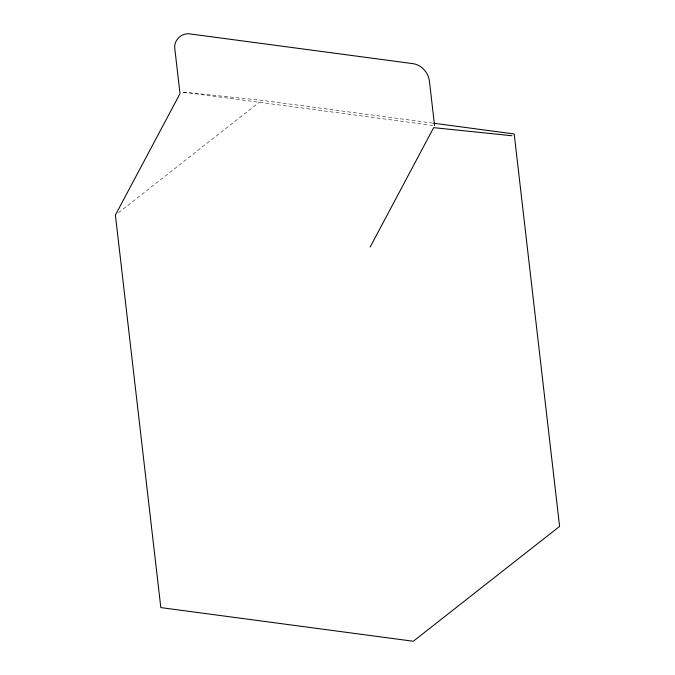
<?xml version="1.0" encoding="UTF-8"?>
<svg xmlns="http://www.w3.org/2000/svg" width="675" height="675" viewBox="0 0 675 675"><rect width="100%" height="100%" fill="white"/><g stroke="black" fill="none" stroke-linecap="round" stroke-linejoin="round"><path stroke-width="0.51" stroke-dasharray="3.38 2.53" d="M118.496 212.743L259.462 102.077M432.818 123.12L261.714 100.305L182.098 91.994L432.489 125.373"/><path stroke-width="1.01" d="M370.145 247.05L433.671 127.659L511.945 135.734M433.856 123.255L514.19 133.962L559.6 526.399L413.302 641.25L160.819 607.593L115.4 215.055L180.006 93.639L174.833 48.895C173.348 40.669 181.432 32.687 189.574 33.868L413.201 63.678C421.613 65.003 428.321 72.588 429.401 80.916L434.573 125.651"/></g></svg>
